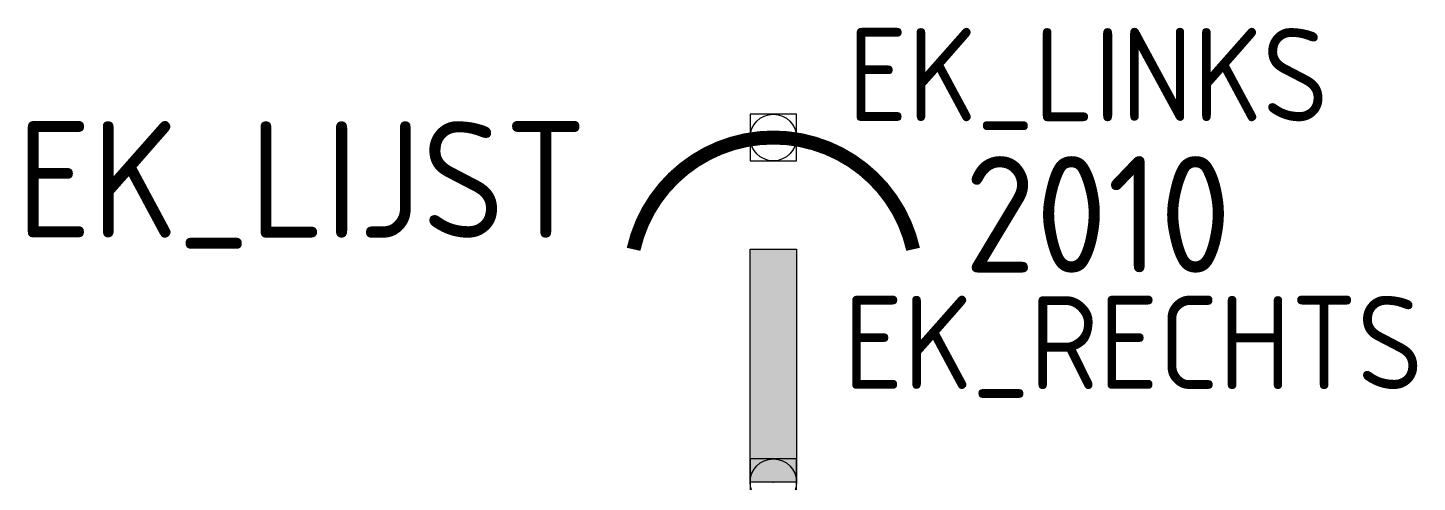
# Model space of a CAD drawing. Extents: x -16 to 13.8, y -3.8 to 6.
import ezdxf
from ezdxf.enums import TextEntityAlignment as Align

# ---------------------------------------------------------------- set-up
doc = ezdxf.new("R2010")
doc.units = 0
doc.header["$LTSCALE"] = 10
doc.header["$MEASUREMENT"] = 0
doc.header["$PDMODE"] = 96
doc.header["$PDSIZE"] = 1
doc.layers.get('0').update_dxf_attribs({"linetype": 'CONTINUOUS'})
for name, color, linetype in [('250', 6, 'CONTINUOUS'), ('C', 7, 'CONTINUOUS'), ('TKST2', 1, 'CONTINUOUS'), ('TKST3', 3, 'CONTINUOUS')]:
    doc.layers.add(name, color=color, linetype=linetype)
doc.styles.get("Standard").update_dxf_attribs({"font": 'ISO8'})

msp = doc.modelspace()

# ---------------------------------------------------------------- linework, layer by layer
msp.add_lwpolyline([(3, 1.25, 0.3, 0.3, 0.8), (-3, 1.25, 0.3, 0.3, 0)], format="xyseb")
msp.add_lwpolyline([(-0.5, -3.75), (-0.5, 1.25), (0.5, 1.25), (0.5, -3.75)], close=True)
msp.add_solid([(-0.5, -3.75), (-0.5, 1.25), (0.5, -3.75), (0.5, 1.25)])
at = {"layer": 'C', "color": 1}
msp.add_point((0, 3.65), dxfattribs=at)
at = {"layer": 'C', "color": 2}
msp.add_point((0, -3.75), dxfattribs=at)

# ---------------------------------------------------------------- texts
at = {"layer": '250'}
msp.add_attdef('2010', (4.095, 0.75), ':', height=2.5, dxfattribs=at)
at = {"layer": 'TKST2', "flags": 1}
for tag, p, s in [('EK_LINKS', (1.595, 3.999), 'L'), ('EK_RECHTS', (1.5, -1.75), 'R')]:
    msp.add_attdef(tag, p, s, height=2, dxfattribs=at)
at = {"layer": 'TKST3'}
msp.add_attdef('EK_LIJST', text='-X', height=2.5, dxfattribs=at).set_placement((-4, 1.499), align=Align.RIGHT)

doc.saveas('drawing.dxf')
